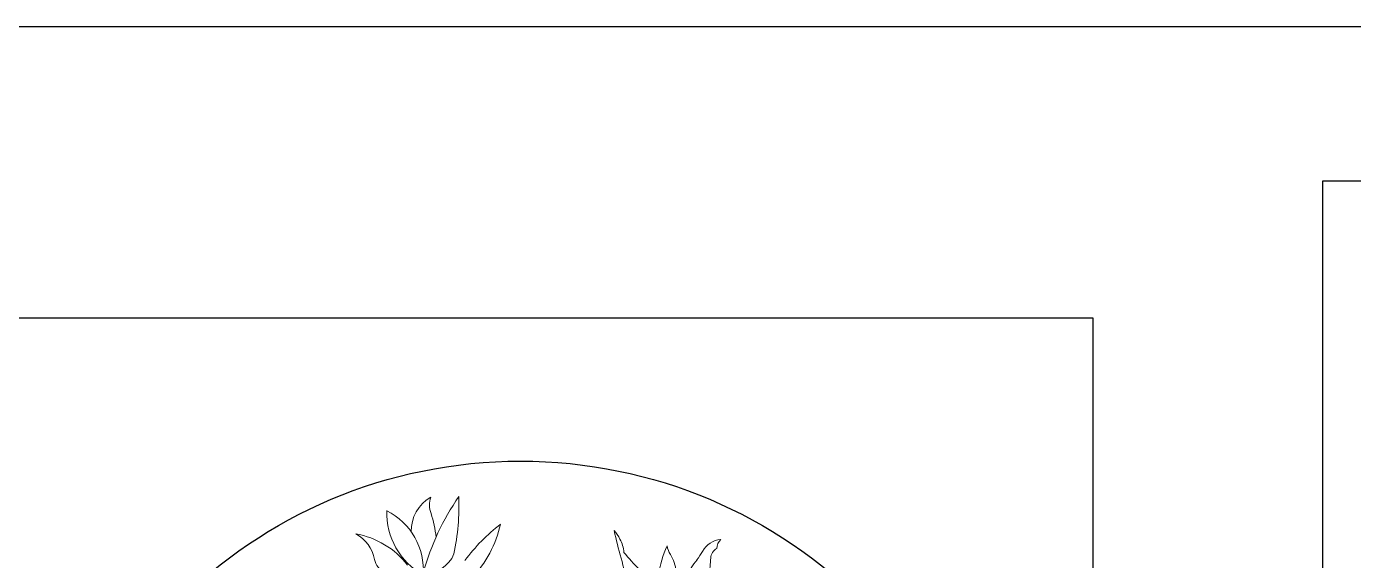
# Model space of a CAD drawing. Header units: inches. Extents: x 482566 to 494966, y -26460 to -22226.
# Drawn here: x 486327.97 to 486368.95, y -26064.22 to -26047.72 of the extents above; entities that cross this region are included whole.
import ezdxf

# ---------------------------------------------------------------- set-up
doc = ezdxf.new("R2010")
doc.units = ezdxf.units.IN
doc.header["$LTSCALE"] = 15
doc.header["$MEASUREMENT"] = 0
doc.linetypes.add('TRATTEGGIATA2', pattern=[9.525, 6.35, -3.175])
for name, color, linetype in [('furniture', 4, 'Continuous'), ('I-WALL-IN', 3, 'Continuous'), ('SUI GAS LINE', 30, 'TRATTEGGIATA2')]:
    doc.layers.add(name, color=color, linetype=linetype)
doc.layers.add('PLANTS', color=84, linetype='Continuous', lineweight=13)

# ---------------------------------------------------------------- blocks, each defined once
blk = doc.blocks.new('A$C137A2C16')
at = {"layer": 'PLANTS'}
for centre, radius, start, end in [((101.16, 68.67), 11, 294.743, 336.9478), ((107.69, 67.48), 4.75, 267.4107, 319.0432), ((107.4, 60.28), 2.46, 88.085, 140.8608), ((110.95, 50.72), 9.32, 75.2125, 137.7089), ((106.62, 65.34), 8.74, 252.8706, 320.0508), ((107.96, 55.59), 3.8, 159.9256, 235.675), ((88.05, 27.25), 33.85, 42.528, 61.1237), ((108.86, 52.22), 5.13, 17.02, 78.383), ((110.53, 73.18), 19.06, 263.8261, 273.4164), ((112.11, 51.05), 3.14, 58.1737, 98.05), ((119.13, 81.37), 31.84, 245.2985, 258.8941), ((115.08, 59.56), 15.53, 213.8622, 243.9161), ((86.39, 35.63), 24.03, 24.5287, 40.4887), ((103.96, -57.92), 89.26, 89.9312, 94.7245), ((102.07, 34.67), 3.88, 280.7454, 300.9642), ((119.79, -6.03), 41.3, 117.096, 121.2402), ((101.63, 34.7), 4.02, 260.7005, 286.9278), ((92.9, 15.32), 12.36, 51.7629, 70.463), ((92.14, 17.55), 7.04, 35.3978, 77.221), ((97.54, 30.92), 6.33, 265.4609, 286.5574), ((100.43, 21.72), 3.32, 87.8789, 109.183), ((114.41, 36.22), 22.04, 221.4231, 224.8806), ((101.09, 32.02), 12.66, 244.3284, 254.5087), ((97.28, 18.36), 1.52, 16.2599, 73.739), ((96.81, 18.43), 2.99, 351.5996, 48.3659), ((98.15, 16.95), 1.93, 32.9047, 72.2835)]:
    blk.add_arc(centre, radius, start, end, dxfattribs=at)

msp = doc.modelspace()

# ---------------------------------------------------------------- linework, layer by layer
at = {"layer": 'furniture'}
msp.add_circle((486343.222, -26076.166), 15.018, dxfattribs=at)
at = {"layer": 'I-WALL-IN'}
msp.add_line((486365.403, -26047.721, 6.93), (486369.903, -26047.721, 6.93), dxfattribs=at)
at = {"layer": 'I-WALL-IN', "elevation": 6.93}
for points in [[(486282.153, -26047.721), (486365.403, -26047.721)], [(486282.153, -26056.721), (486360.903, -26056.721)], [(486360.903, -26056.721), (486360.903, -26252.471)]]:
    msp.add_lwpolyline(points, dxfattribs=at)
at = {"layer": 'SUI GAS LINE'}
for p, q in [((486544, -26052.5), (486368, -26052.5)), ((486368, -26052.5), (486368, -26158.5))]:
    msp.add_line(p, q, dxfattribs=at)

# ---------------------------------------------------------------- block references
at = {"layer": 'PLANTS', "xscale": 0.2359762172501539, "yscale": 0.2359762172501539, "zscale": 0.2359762172501539, "rotation": 103.0645570240567}
msp.add_blockref('A$C137A2C16', (486358.869, -26085.543, 6.142), dxfattribs=at)

doc.saveas('drawing.dxf')
